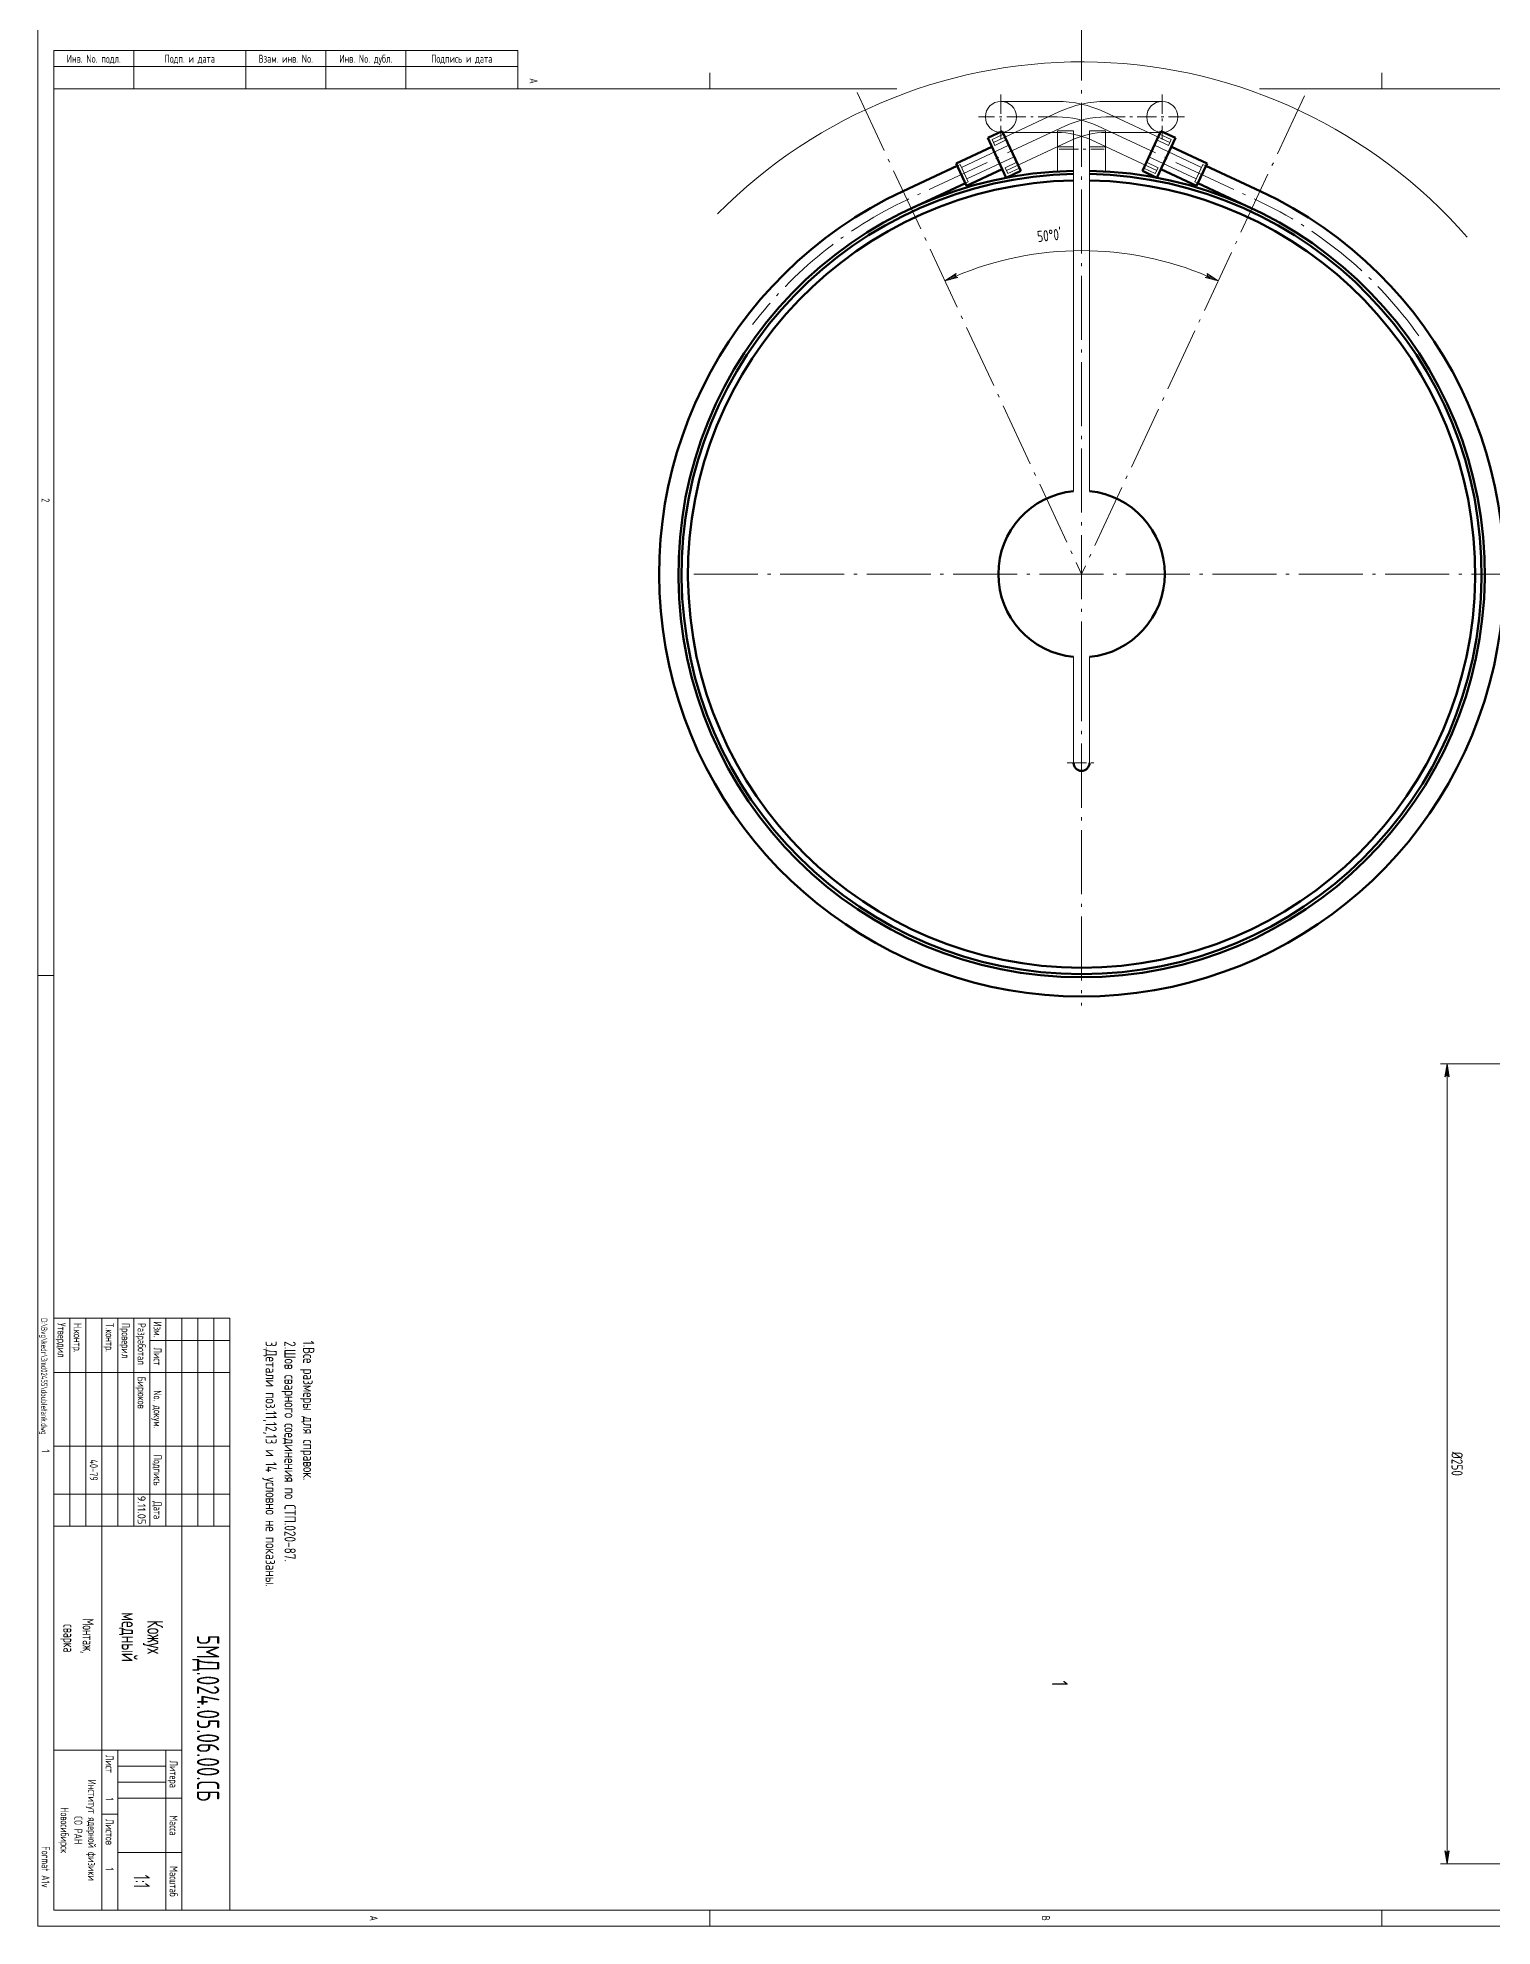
# Model space of a CAD drawing. Extents: x -414 to 4851, y -2165 to 1761.
# Drawn here: x 64 to 519, y -769 to -179 of the extents above; entities that cross this region are included whole.
import ezdxf
from ezdxf.enums import TextEntityAlignment as Align

# ---------------------------------------------------------------- set-up
doc = ezdxf.new("R2010")
doc.units = 0
doc.linetypes.add('S-P20', pattern=[27, 20, -3, 1, -3])
doc.linetypes.add('S-P6', pattern=[9.8, 6, -1.5, 0.8, -1.5])
for name, color, linetype, lineweight in [('1', 9, 'CONTINUOUS', 20), ('2', 2, 'CONTINUOUS', 50), ('DIM', 4, 'CONTINUOUS', 20), ('TR', 3, 'CONTINUOUS', 20)]:
    doc.layers.add(name, color=color, linetype=linetype, lineweight=lineweight)
doc.styles.add('SIMPLEX', font='simplex.shx', dxfattribs={"width": 0.7})

# ---------------------------------------------------------------- blocks, each defined once
blk = doc.blocks.new('SHTAMP1')
at = {"layer": 'DIM', "color": 2}
for p, q in [((-185, 55), (0, 55)), ((-185, 55), (-185, 0)), ((-178, 55), (-178, 29.99999999999999)), ((-168, 55), (-168, 0)), ((-145, 55), (-145, 0)), ((-130, 55), (-130, 0)), ((-120, 55), (-120, 0)), ((-120, 40), (0, 40)), ((-49.99999999999997, 40), (-50, 0)), ((-34.99999999999997, 40), (-34.99999999999997, 20)), ((-17.99999999999997, 40), (-17.99999999999997, 20.00000000000001)), ((-185, 35), (-120, 35)), ((-185, 30), (-120, 30)), ((-49.99999999999997, 35), (0, 35)), ((-50, 20), (0, 20)), ((-29.99999999999994, 20.00000000000001), (-29.99999999999997, 15)), ((-120, 15), (0, 15))]:
    blk.add_line(p, q, dxfattribs=at)
at = {"layer": 'DIM'}
for p, q in [((-185, 50), (-120, 50)), ((-185, 45), (-120, 45)), ((-185, 40), (-120, 40)), ((-44.99999999999997, 35), (-44.99999999999997, 20)), ((-39.99999999999997, 35), (-39.99999999999997, 20)), ((-185, 25), (-120, 25)), ((-185, 20), (-120, 20)), ((-185, 15), (-120, 15)), ((-185, 10), (-120, 10)), ((-185, 5), (-120, 5))]:
    blk.add_line(p, q, dxfattribs=at)
at = {"layer": 'DIM', "style": 'SIMPLEX', "width": 0.6}
blk.add_text('1', height=2.5, dxfattribs=at).set_placement((-35.17607202795625, 16.2))
at = {"layer": 'DIM', "style": 'SIMPLEX', "width": 0.6, "flags": 8}
blk.add_attdef('ОБОЗНАЧЕНИЕ2', text='', height=7, dxfattribs=at).set_placement((-117, 60), align=Align.MIDDLE)
at = {"layer": 'DIM', "style": 'SIMPLEX', "width": 0.6}
for tag, height, p in [('ОБОЗНАЧЕНИЕ', 7, (-60, 47.5)), ('МАСШТАБ', 5, (-9, 27.5))]:
    blk.add_attdef(tag, text='', height=height, dxfattribs=at).set_placement(p, align=Align.MIDDLE)
at = {"layer": 'DIM', "style": 'SIMPLEX', "width": 0.9108433734939759}
blk.add_attdef('ДАТА', text='', height=2.5, dxfattribs=at).set_placement((-129.5, 26.2), (-120.5, 26.2), align=Align.FIT)
at = {"layer": 'DIM', "style": 'SIMPLEX', "width": 0.6}
for tag, p in [('ЛИСТОВ', (-13.325, 16.2)), ('FORMAT', (-20, -3.8))]:
    blk.add_attdef(tag, p, '', height=2.5, dxfattribs=at)
blk.add_attdef('ТЕЛЕФОН', text='', height=2.5, dxfattribs=at).set_placement((-137.5, 12.5), align=Align.MIDDLE_CENTER)
at = {"layer": 'TR', "style": 'SIMPLEX', "width": 0.7}
for s, p in [('Литера', (-42.49999999999997, 36.2)), ('Масса', (-26.49999999999997, 36.2)), ('Масштаб', (-9, 36.2)), ('Изм.', (-181.5, 31.2)), ('Лист', (-173, 31.2)), ('No. докум.', (-156.5, 31.2)), ('Подпись', (-137.5, 31.2)), ('Дата', (-125, 31.2)), ('Институт ядерной физики', (-25, 10.70243239950646)), ('СО РАН', (-25, 6.416718113792172)), ('Новосибирск', (-25, 2.131003828077887))]:
    blk.add_text(s, height=2.5, dxfattribs=at).set_placement(p, align=Align.CENTER)
at = {"layer": 'TR', "style": 'SIMPLEX'}
for s, width, p in [('Разработал', 0.6, (-183.5, 26.2)), ('Проверил', 0.7, (-183.5, 21.2)), ('T.контр.', 0.7, (-183.5, 16.2)), ('Лист', 0.7, (-48.5, 16.2)), ('Листов', 0.7, (-28.49999999999997, 16.2)), ('Н.контр.', 0.7, (-183.5, 6.200000000000001)), ('Утвердил', 0.7, (-183.5, 1.200000000000001))]:
    blk.add_text(s, height=2.5, dxfattribs=dict(at, width=width)).set_placement(p)
at = {"layer": 'TR', "style": 'SIMPLEX', "width": 0.6}
for tag, height, p in [('НАИМЕНОВАНИЕ', 5, (-85.34568711718521, 29.20002082529924)), ('НАИМЕНОВАНИЕ2', 5, (-85.34568711718521, 21.20002082529924)), ('МАТЕРИАЛ', 3.5, (-85, 9)), ('СОРТАМЕНТ', 3.5, (-85, 3))]:
    blk.add_attdef(tag, text='', height=height, dxfattribs=at).set_placement(p, align=Align.CENTER)
for tag, p, height in [('РАЗРАБОТАЛ', (-166.7, 26.2), 2.5), ('ПРОВЕРИЛ', (-166.7, 21.2), 2.5), ('НОРМОКОНТРОЛЬ', (-166.7, 6.199999999999998), 2.5), ('УТВЕРДИЛ', (-166.7, 1.199999999999999), 2.5), ('ФАЙЛ', (-185, -4), 2)]:
    blk.add_attdef(tag, p, '', height=height, dxfattribs=at)
blk = doc.blocks.new('LEADR')
at = {"layer": 'DIM'}
for p, q in [((-1.170416226631389, 0.2000000000000028), (0, 0)), ((-0.9997944300187243, -0.0002412563466975826), (-1.170416226631389, 0.2000000000000028)), ((0, 0), (-1.170416226631389, -0.1999999999999886)), ((-0.4381870021173455, 0.07487712356459042), (-1.063684681848329, 0.07474016190496968)), ((0, 0), (-1, 0)), ((-1.170416226631389, -0.1999999999999886), (-0.9997944300187243, -0.0002412563466975826)), ((-0.4396274744967172, -0.07512327059271229), (-1.063870801763059, -0.07525989858129378))]:
    blk.add_line(p, q, dxfattribs=at)

msp = doc.modelspace()

# ---------------------------------------------------------------- linework, layer by layer
at = {"layer": '1', "linetype": 'S-P20'}
for p, q in [((390.4540631647362, -172.1253727430416), (390.4540631647362, -372.2903931596406)), ((320.3126528598593, -195.8716533465314), (390.4540631647362, -346.2903931596406)), ((460.0972675942519, -196.9400592940821), (390.4540631647362, -346.2903931596406)), ((385.4379609262444, -206.2936885013762), (335.936307400186, -229.3766886319126)), ((395.4701654032285, -206.2936885013762), (444.9718189292864, -229.3766886319126)), ((269.3178191926888, -346.2903931596406), (523.0695337595064, -346.2903931596406)), ((390.4540631647362, -372.2903931596406), (390.4540631647362, -481.1386026739301))]:
    msp.add_line(p, q, dxfattribs=at)
at = {"layer": '1', "linetype": 'S-P6'}
for p, q in [((365.2540631647364, -196.4969759444202), (365.2540631647364, -210.4969759444202)), ((415.6540631647365, -196.4969759444202), (415.6540631647365, -210.4969759444202)), ((382.8550102902684, -203.4969759444202), (358.2540631647364, -203.4969759444202)), ((398.053116039204, -203.4969759444202), (422.6540631647365, -203.4969759444202)), ((383.5007941624542, -213.5403931596408), (397.5007941624542, -213.5403931596408)), ((385.9540631647362, -405.2903931596406), (394.9540631647362, -405.2903931596406))]:
    msp.add_line(p, q, dxfattribs=at)
at = {"layer": '1'}
for p, q in [((382.8328408240025, -198.64697594442), (365.2540631647364, -198.6469759444203)), ((398.07528550547, -198.6469759444203), (415.6540631647365, -198.6469759444203)), ((362.8884580159172, -211.4573114890829), (383.3681699968936, -201.907464955545)), ((418.0196683135553, -211.4573114890829), (397.5399563325789, -201.9074649555445)), ((352.9410147238598, -219.2405075442745), (367.7181512100249, -212.3498156351743)), ((362.4658397541764, -210.551003702046), (366.0910709023231, -208.8605306550832)), ((362.4658397541764, -210.551003702046), (363.311076277658, -212.3636192761193)), ((363.311076277658, -212.3636192761193), (366.9363074258042, -210.6731462291565)), ((382.855010290268, -208.3469759444201), (365.2540631647364, -208.3469759444201)), ((366.987855154802, -220.2484970233378), (387.4876594956875, -210.6892812685041)), ((413.9202711746709, -220.2484970233378), (393.4204668337854, -210.6892812685039)), ((398.053116039205, -208.3469759444203), (415.6540631647365, -208.3469759444201)), ((427.9671116056131, -219.2405075442745), (413.189975119448, -212.3498156351743)), ((417.5970500518149, -212.3636192761193), (413.9718189036682, -210.6731462291565)), ((418.4422865752961, -210.551003702046), (414.8170554271499, -208.8605306550832)), ((418.4422865752961, -210.551003702046), (417.5970500518149, -212.3636192761193)), ((354.6314877708226, -222.8657386924212), (369.4086242569872, -215.9750467833211)), ((366.5652368930612, -219.3421892363014), (370.1904680412079, -217.6517161893386)), ((414.3428894364113, -219.3421892363014), (410.7176582882646, -217.6517161893386)), ((426.2766385586503, -222.8657386924212), (411.4995020724853, -215.9750467833207)), ((351.650171430327, -218.7390597385649), (352.518396462119, -218.3341997572381)), ((352.5183964621194, -218.3341997572385), (355.0541060325634, -223.7720464794581)), ((354.1949131635586, -224.1726946941073), (355.0541060325634, -223.7720464794581)), ((366.5652368930612, -219.3421892363014), (367.4104734165423, -221.1548048103747)), ((367.4104734165423, -221.1548048103747), (371.035704564689, -219.464331763412)), ((413.4976529129301, -221.1548048103747), (409.8724217647834, -219.464331763412)), ((414.3428894364113, -219.3421892363014), (413.4976529129301, -221.1548048103747)), ((428.3897298673535, -218.3341997572385), (425.8540202969095, -223.7720464794581)), ((426.7132131659143, -224.1726946941073), (425.8540202969095, -223.7720464794581)), ((429.2579548991459, -218.7390597385649), (428.3897298673539, -218.3341997572381))]:
    msp.add_line(p, q, dxfattribs=at)
at = {"layer": '1', "color": 2, "linetype": 'S-P20'}
for p, q in [((382.9540631647362, -207.7903931596408), (387.9540631647362, -207.7903931596408)), ((382.9540631647362, -207.7903931596408), (382.9540631647362, -220.5138055131314)), ((392.9540631647362, -207.7903931596408), (397.9540631647362, -207.7903931596408)), ((397.9540631647362, -207.7903931596408), (397.9540631647362, -220.5138055131314)), ((382.9540631647362, -212.7903931596408), (387.9540631647362, -212.7903931596408)), ((392.9540631647362, -212.7903931596408), (397.9540631647362, -212.7903931596408))]:
    msp.add_line(p, q, dxfattribs=at)
at = {"layer": '1', "color": 2}
for p, q in [((387.9540631647362, -207.7903931596408), (387.9540631647344, -320.4108645704259)), ((392.9540631647362, -207.7903931596408), (392.9540631647362, -320.4108645704256)), ((387.9540631647335, -372.1699217488555), (387.954063164733, -405.2903931596406)), ((392.9540631647362, -372.1699217488558), (392.9540631647362, -405.2903931596406))]:
    msp.add_line(p, q, dxfattribs=at)
at = {"layer": '1'}
for centre in [(365.254063164736, -203.4969759444205), (415.654063164736, -203.4969759444205)]:
    msp.add_circle(centre, 4.85, dxfattribs=at)
for centre, radius, start, end in [((390.4540631647362, -346.2903931596409), 160, 41.14404201480823, 135.3051212219753), ((382.8328408240025, -233.4469759444203), 34.8, 64.99999999999996, 89.99999999999999), ((398.07528550547, -233.4469759444206), 34.8, 89.99999999999999, 115.0000000000005), ((382.8550102902684, -233.3469759444204), 29.85, 64.99999999999991, 89.99999999999999), ((398.053116039204, -233.3469759444204), 29.85, 89.99999999999999, 115.0000000000002), ((382.8550102902675, -233.3469759444204), 25, 64.99999999999991, 89.99999999999999), ((398.053116039205, -233.3469759444206), 25, 89.99999999999999, 115.0000000000002)]:
    msp.add_arc(centre, radius, start, end, dxfattribs=at)
at = {"layer": '1', "linetype": 'S-P20'}
for start, end in [(114.9999999999999, 142.8240672406124), (35.22856906924459, 65.00000000000007)]:
    msp.add_arc((390.4540631647362, -346.2903931596409), 129, start, end, dxfattribs=at)
at = {"layer": '2'}
for p, q in [((361.1369137053987, -210.0673141767494), (365.6684526405822, -207.9542228680463)), ((361.1369137053987, -210.0673141767494), (366.9267838912467, -222.483730859152)), ((365.6684526405822, -207.9542228680463), (371.4583228264294, -220.3706395504489)), ((415.2396736888902, -207.9542228680463), (409.4498035030431, -220.3706395504489)), ((419.7712126240738, -210.0673141767494), (413.9813424382262, -222.483730859152)), ((419.7712126240738, -210.0673141767494), (415.2396736888902, -207.9542228680463)), ((351.2528631526027, -217.9864563999978), (362.4047684906211, -212.7862375378604)), ((351.2528631526027, -217.9864563999978), (354.5070237680063, -224.9650263601799)), ((368.4289184508705, -213.8740609020403), (368.732017501389, -214.5240589134771)), ((412.479207878602, -213.8740609020403), (412.1761088280834, -214.5240589134771)), ((429.6552631768702, -217.9864563999978), (418.5033578388518, -212.7862375378604)), ((429.6552631768702, -217.9864563999978), (426.401102561467, -224.9650263601799)), ((334.6684526149641, -226.6577652708026), (351.6120886750821, -218.7568180189787)), ((354.147798245526, -224.1946647411982), (337.204162185408, -232.0956119930224)), ((354.5070237680063, -224.9650263601799), (365.6589291060247, -219.7648074980424)), ((366.9267838912467, -222.483730859152), (371.4583228264298, -220.3706395504484)), ((413.9813424382262, -222.483730859152), (409.4498035030426, -220.3706395504484)), ((426.401102561467, -224.9650263601799), (415.2491972234482, -219.7648074980424)), ((426.7603280839469, -224.1946647411984), (443.7039641440645, -232.0956119930224)), ((446.2396737145084, -226.6577652708026), (429.2960376543908, -218.7568180189784))]:
    msp.add_line(p, q, dxfattribs=at)
for centre, radius, start, end in [((390.4540631647362, -346.2903931596409), 126, 91.13689562515872, 88.86310437484131), ((390.4540631647362, -346.2903931596409), 125, 91.14599199838864, 88.85400800161136), ((390.4540631647362, -346.2903931596409), 123, 91.16462856084695, 88.83537143915308), ((390.4540631647362, -346.2903931596409), 132, 115, 65.00000000000001), ((390.4540631647362, -346.2903931596409), 26, 95.51773437378452, 264.4822656262135), ((390.4540631647362, -346.2903931596409), 26, 275.5177343737805, 84.48226562621949), ((390.4540631647362, -405.2903931596409), 2.5, 180, 0)]:
    msp.add_arc(centre, radius, start, end, dxfattribs=at)
at = {"layer": 'DIM', "color": 2}
for p, q in [((69.2896355711714, -182.7561984686205), (214.2896355711712, -182.7561984686205)), ((69.2896355711714, -194.7561984686205), (69.2896355711714, -182.7561984686205)), ((94.2896355711714, -194.7561984686205), (94.2896355711714, -182.7561984686205)), ((129.2896355711714, -194.7561984686205), (129.2896355711714, -182.7561984686205)), ((154.2896355711712, -194.7561984686205), (154.2896355711712, -182.7561984686205)), ((179.2896355711712, -194.7561984686205), (179.2896355711712, -182.7561984686205)), ((214.2896355711712, -194.7561984686205), (214.2896355711712, -182.7561984686205)), ((69.2896355711714, -187.7561984686205), (214.2896355711712, -187.7561984686205))]:
    msp.add_line(p, q, dxfattribs=at)
at = {"layer": 'DIM'}
for p, q in [((274.2896355711712, -194.7561984686208), (274.2896355711712, -189.7561984686208)), ((484.2896355711712, -194.7561984686208), (484.2896355711712, -189.7561984686208)), ((69.28963557117117, -471.7561984686203), (64.28963557117117, -471.7561984686203)), ((532.3509480898254, -499.3000452440078), (502.6389886318477, -499.3000452440078)), ((504.6389886318477, -502.8000452440078), (504.6389886318477, -745.8000452440081)), ((532.3509480898254, -749.3000452440081), (502.6389886318477, -749.3000452440081)), ((274.2896355711712, -763.756198468621), (274.2896355711712, -768.756198468621)), ((484.2896355711712, -763.756198468621), (484.2896355711712, -768.756198468621))]:
    msp.add_line(p, q, dxfattribs=at)
msp.add_lwpolyline([(64.2896355711714, -174.7561984686205), (905.2896355711712, -174.7561984686209), (905.2896355711712, -768.756198468621), (64.28963557117117, -768.7561984686208)], close=True, dxfattribs=at)
at = {"layer": 'DIM', "color": 2}
for points in [[(800.4243833666535, -194.7561984686209), (900.2896355711712, -194.7561984686209), (900.2896355711712, -763.756198468621), (69.28963557117117, -763.7561984686208), (69.2896355711714, -194.7561984686205), (332.7502164211824, -194.7561984686206)], [(446.0217467765942, -194.7561984686209), (796.5872285825428, -194.7561984686209)]]:
    msp.add_lwpolyline(points, dxfattribs=at)
at = {"layer": 'DIM', "flags": 128}
msp.add_lwpolyline([(548.5948293855481, -656.7713567031351, 0.5, 0.5, 458.3655088839218), (548.5944461792897, -656.7692089671314, 0, 0, 0), (379.7713971501155, -687.6540782795296, 0, 0, 0), (379.7713971501155, -698.1540782795296, 0, 0, 0)], format="xyseb", dxfattribs=at)
at = {"layer": 'DIM'}
msp.add_arc((390.4540631647362, -346.2903931596414), 101.0236150452062, 66.98513247461588, 113.0148675253841, dxfattribs=at)

# ---------------------------------------------------------------- block references
at = {"layer": 'DIM', "xscale": 3.5, "yscale": 3.5, "zscale": 3.5}
for p, rotation in [((347.7596385795694, -254.7319041695776), 204.007433762692), ((433.1484877499026, -254.7319041695778), 335.992566237308), ((504.6389886318475, -499.3000452440081), 89.99999999999999), ((504.6389886318475, -749.3000452440083), 270)]:
    msp.add_blockref('LEADR', p, dxfattribs=dict(at, rotation=rotation))
at = {"layer": 'DIM'}
ref = msp.add_blockref('SHTAMP1', (69.28963557117072, -763.7561984686208), dxfattribs=dict(at, rotation=270))
ref.add_attrib('ФАЙЛ', 'D:\\Bvg\\kedr\\3md02455\\doubletank.dwg', (65.28963557117072, -578.7561984686204), dxfattribs={"layer": 'TR', "height": 2, "rotation": 270, "style": 'SIMPLEX', "width": 0.6})
ref.add_attrib('РАЗРАБОТАЛ', 'Бирюков', (95.48963557117054, -597.0561984686206), dxfattribs={"layer": 'TR', "height": 2.5, "rotation": 270, "style": 'SIMPLEX', "width": 0.6})
ref.add_attrib('ТЕЛЕФОН', '40-79', dxfattribs={"height": 2.5, "rotation": 270, "style": 'SIMPLEX', "width": 0.6}).set_placement((81.78963557117072, -626.2561984686204), align=Align.MIDDLE_CENTER)
ref.add_attrib('ДАТА', '9.11.05', dxfattribs={"height": 2.5, "rotation": 270, "style": 'SIMPLEX', "width": 0.7132075471698117}).set_placement((95.48963557117054, -634.2561984686204), (95.48963557117054, -643.2561984686204), align=Align.FIT)
ref.add_attrib('ОБОЗНАЧЕНИЕ', '5МД.024.05.06.00.СБ', dxfattribs={"height": 7, "rotation": 270, "style": 'SIMPLEX', "width": 0.6}).set_placement((116.7896355711707, -703.7561984686208), align=Align.MIDDLE)
ref.add_attrib('МАСШТАБ', '1:1', dxfattribs={"height": 5, "rotation": 270, "style": 'SIMPLEX', "width": 0.6}).set_placement((96.78963557117072, -754.7561984686208), align=Align.MIDDLE)
ref.add_attrib('НАИМЕНОВАНИЕ', 'Кожух', dxfattribs={"layer": 'TR', "height": 5, "rotation": 270, "style": 'SIMPLEX', "width": 0.6}).set_placement((98.48963557117077, -678.4105113514352), align=Align.CENTER)
ref.add_attrib('НАИМЕНОВАНИЕ2', 'медный', dxfattribs={"layer": 'TR', "height": 5, "rotation": 270, "style": 'SIMPLEX', "width": 0.6}).set_placement((90.48965639647008, -678.4105113514352), align=Align.CENTER)
ref.add_attrib('МАТЕРИАЛ', 'Монтаж, ', dxfattribs={"layer": 'TR', "height": 3.5, "rotation": 270, "style": 'SIMPLEX', "width": 0.6}).set_placement((78.28963557117072, -678.7561984686204), align=Align.CENTER)
ref.add_attrib('СОРТАМЕНТ', 'cварка', dxfattribs={"layer": 'TR', "height": 3.5, "rotation": 270, "style": 'SIMPLEX', "width": 0.6}).set_placement((72.28963557117072, -678.7561984686204), align=Align.CENTER)
ref.add_attrib('ЛИСТОВ', '1', (85.48963557117054, -750.4311984686206), dxfattribs={"height": 2.5, "rotation": 270, "style": 'SIMPLEX', "width": 0.6})
ref.add_attrib('FORMAT', 'Format A1v', (65.48963557117054, -743.7561984686208), dxfattribs={"height": 2.5, "rotation": 270, "style": 'SIMPLEX', "width": 0.6})
ref.add_attrib('ОБОЗНАЧЕНИЕ2', '5МД.024.05.06.00.СБ', dxfattribs={"height": 7, "style": 'SIMPLEX', "width": 0.6, "flags": 8}).set_placement((865.2896355711712, -756.756198468621), align=Align.MIDDLE)

# ---------------------------------------------------------------- texts
at = {"layer": 'DIM', "style": 'SIMPLEX', "width": 0.7}
for s, p in [('Инв. No. подл.', (81.78963557117117, -186.5561984686208)), ('Подп. и дата', (111.7896355711712, -186.5561984686208)), ('Взам. инв. No.', (141.7896355711712, -186.5561984686208)), ('Инв. No. дубл.', (166.7896355711712, -186.5561984686208)), ('Подпись и дата', (196.7896355711712, -186.5561984686208))]:
    msp.add_text(s, height=2.5, dxfattribs=at).set_placement(p, align=Align.CENTER)
for s, p in [('A', (219.2459687150856, -192.2561984686211)), ('A', (169.2896355711709, -766.2561984686208)), ('B', (379.2896355711709, -766.2561984686208))]:
    msp.add_text(s, height=2.5, rotation=270, dxfattribs=at).set_placement(p, align=Align.MIDDLE)
for s, height, p in [('2', 2.5, (65.489635571171, -323.2561984686203)), ('1', 2.5, (65.48963557117054, -620.2561984686204)), ('1', 5, (381.1713971501154, -692.9040782795296))]:
    msp.add_text(s, height=height, rotation=270, dxfattribs=at).set_placement(p, align=Align.CENTER)
for s, p in [('3.Детали поз.11,12,13 и 14 условно не показаны.', (135.4563022378375, -585.9390828313017)), ('2.Шов сварного соединения по СТП.020-87.', (141.3701217735361, -585.977716208437)), ('1.Все размеры для справок.', (147.2034551068693, -585.8135243556117))]:
    msp.add_text(s, height=3.5, rotation=270, dxfattribs=at).set_placement(p)
at = {"layer": 'DIM', "char_height": 3.5, "attachment_point": 5, "style": 'SIMPLEX'}
for s, insert, rotation in [("\\A1;50°0'", (380.3580787894844, -240.4945974563059), 5.892170424886986), ('\\A1;%%c250', (507.7889886318478, -624.3000452440078), 270)]:
    msp.add_mtext(s, dxfattribs=dict(at, insert=insert, rotation=rotation))

doc.saveas('drawing.dxf')
